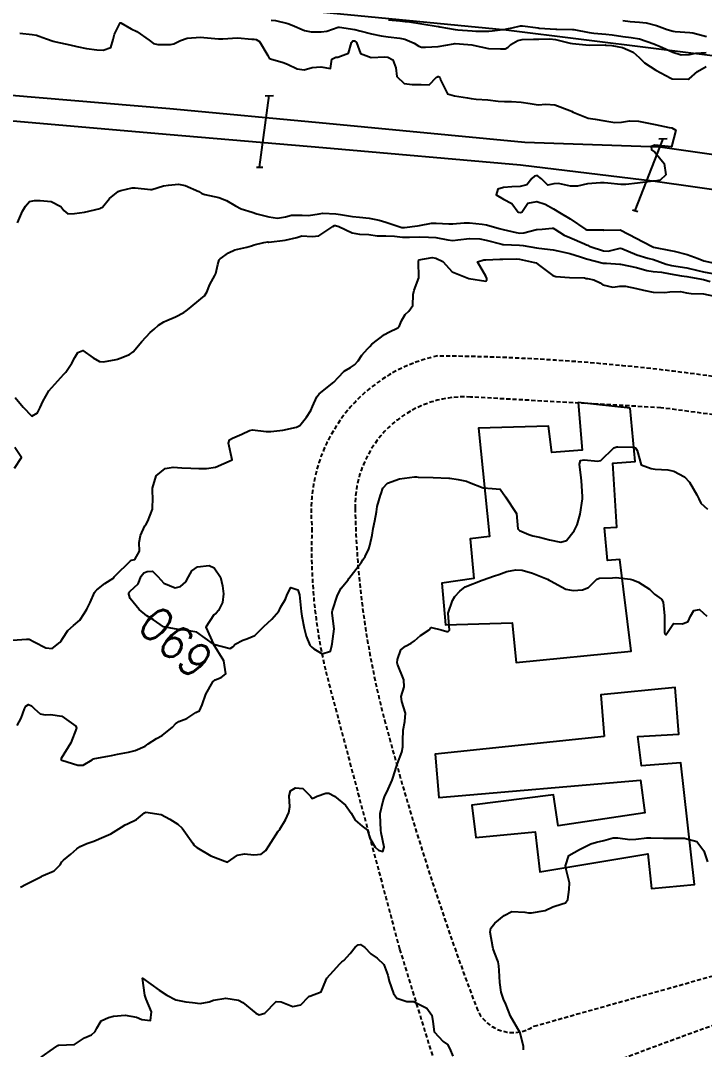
# Model space of a CAD drawing. Header units: metres. Extents: x 292545 to 299085, y 7450245 to 7463078.
# Drawn here: x 294096.9 to 294178.5, y 7462687.8 to 7462810.6 of the extents above; entities that cross this region are included whole.
import ezdxf
from ezdxf.enums import TextEntityAlignment as Align

# ---------------------------------------------------------------- set-up
doc = ezdxf.new("R2010")
doc.units = ezdxf.units.M
doc.linetypes.add('DASHED', pattern=[0.75, 0.5, -0.25])
for name, color, linetype in [('Cotas', 45, 'Continuous'), ('Curvas de Nivel 1m', 11, 'Continuous'), ('Curvas de Nivel 5m', 15, 'Continuous'), ('Edificações', 30, 'Continuous'), ('Linha Férrea', 20, 'Continuous'), ('Pórtico', 62, 'Continuous'), ('Vias Primárias', 230, 'Continuous'), ('Vias Secundárias', 230, 'DASHED')]:
    doc.layers.add(name, color=color, linetype=linetype)
doc.styles.add('Style-STANDARD', font='STANDARD.shx')

msp = doc.modelspace()

# ---------------------------------------------------------------- linework, layer by layer
at = {"layer": 'Curvas de Nivel 1m', "flags": 128}
for points, elevation in [([(294096.78, 7462809.06), (294098.28, 7462808.91), (294098.78, 7462808.82), (294099.09, 7462808.72), (294099.97, 7462808.39), (294100.77, 7462808.12), (294101.11, 7462808.03), (294102.76, 7462807.68), (294103.62, 7462807.49), (294104.76, 7462807.24), (294106, 7462807.07), (294106.75, 7462807.05), (294107.68, 7462807.38), (294107.93, 7462808.3), (294108.11, 7462808.97), (294108.76, 7462810.29), (294108.78, 7462810.3), (294108.81, 7462810.31), (294108.85, 7462810.29), (294110.11, 7462809.6), (294110.78, 7462809.28), (294112.25, 7462808.25), (294112.77, 7462807.85), (294113.29, 7462807.71), (294114.77, 7462807.73), (294115.17, 7462807.81), (294115.99, 7462808.2), (294116.78, 7462808.47), (294118.36, 7462808.59), (294118.78, 7462808.56), (294120.54, 7462808.39), (294120.78, 7462808.38), (294121.02, 7462808.39), (294122.78, 7462808.5), (294124.51, 7462808.37), (294124.78, 7462808.35), (294125, 7462808.32), (294125.41, 7462808.09), (294126.42, 7462806.41), (294126.59, 7462806.08), (294126.74, 7462806), (294128.24, 7462805.56), (294128.74, 7462805.37), (294129.93, 7462804.83), (294130.73, 7462804.69), (294131.69, 7462804.97), (294132.73, 7462805.06), (294133.88, 7462804.84), (294134.06, 7462805.99), (294134.53, 7462806.2), (294134.75, 7462806.21), (294136.03, 7462806.68), (294136.39, 7462807.96), (294136.56, 7462808.17), (294136.77, 7462808.16), (294137.01, 7462807.96), (294137.46, 7462806.66), (294138.75, 7462806.19), (294140.4, 7462806.26), (294140.75, 7462806.2), (294141.33, 7462805.9), (294141.69, 7462804.95), (294141.8, 7462803.9), (294142.71, 7462803.06), (294143.63, 7462802.95), (294144.71, 7462802.93), (294145.67, 7462802.89), (294146.57, 7462803.84), (294146.68, 7462803.88), (294146.72, 7462803.9), (294146.79, 7462803.91), (294146.95, 7462803.84), (294147.03, 7462803.52), (294147.87, 7462801.83), (294148.69, 7462801.58), (294150.26, 7462801.37), (294150.69, 7462801.29), (294151.27, 7462801.2), (294152.69, 7462801.12), (294153.9, 7462800.97), (294154.68, 7462800.9), (294155.52, 7462800.9), (294156.68, 7462800.85), (294157.73, 7462800.66), (294158.68, 7462800.54), (294159.6, 7462800.6), (294160.68, 7462800.53), (294162.49, 7462799.84), (294162.67, 7462799.75), (294162.87, 7462799.65), (294164.66, 7462798.92), (294165.48, 7462798.8), (294166.66, 7462798.61), (294167.85, 7462798.4), (294168.66, 7462798.45), (294169.6, 7462798.63), (294170.66, 7462798.59), (294171.85, 7462798.35), (294172.65, 7462798.16), (294174.33, 7462797.83), (294174.65, 7462797.76), (294175.14, 7462797.5), (294174.62, 7462795.51), (294172.62, 7462795.71), (294172.18, 7462795.54), (294172.23, 7462795.14), (294172.62, 7462794.85), (294173.73, 7462793.52), (294173.93, 7462792.17), (294173.27, 7462791.52), (294172.68, 7462791.42), (294172.57, 7462791.41), (294172.43, 7462791.4), (294170.57, 7462791.15), (294169.14, 7462791), (294168.57, 7462791), (294167, 7462791.17), (294166.57, 7462791.19), (294166.15, 7462791.19), (294164.57, 7462791.08), (294163.39, 7462790.82), (294162.56, 7462790.82), (294161.12, 7462791.11), (294160.57, 7462791.08), (294159.84, 7462790.95), (294159.1, 7462791.69), (294158.58, 7462792.09), (294158.27, 7462792.01), (294157.95, 7462791.71), (294157.32, 7462790.96), (294156.56, 7462790.77), (294155.56, 7462790.73), (294154.56, 7462790.67), (294153.88, 7462790.44), (294153.68, 7462789.76), (294154.55, 7462789.27), (294155.54, 7462788.74), (294156.32, 7462787.72), (294156.53, 7462787.65), (294156.6, 7462787.65), (294156.73, 7462787.72), (294157.47, 7462788.79), (294158.55, 7462788.99), (294159.52, 7462788.66), (294160.54, 7462788.09), (294161.25, 7462787.66), (294162.52, 7462786.9), (294164.38, 7462785.63), (294164.5, 7462785.59), (294166.48, 7462785.58), (294166.5, 7462785.57), (294166.53, 7462785.57), (294168.5, 7462785.58), (294170.49, 7462784.55), (294171.15, 7462784.21), (294172.48, 7462783.53), (294174.48, 7462783.14), (294174.93, 7462783.06), (294176.47, 7462782.67), (294177.78, 7462782.16), (294178.46, 7462781.91), (294180.45, 7462781.44)], 686), ([(294140.8, 7462810.67), (294142.17, 7462810.53), (294142.8, 7462810.47), (294143.33, 7462810.41), (294144.8, 7462810.2), (294146.76, 7462809.87), (294146.79, 7462809.87), (294146.82, 7462809.86), (294146.95, 7462809.84), (294148.79, 7462809.52), (294149.1, 7462809.49), (294150.79, 7462809.36), (294151.25, 7462809.32), (294152.79, 7462809.33), (294153.19, 7462809.37), (294154.79, 7462809.56), (294154.94, 7462809.59), (294155.59, 7462809.73), (294156.57, 7462809.95), (294156.8, 7462809.96), (294158.68, 7462809.7), (294158.79, 7462809.69), (294160.79, 7462809.56), (294160.91, 7462809.55), (294162.79, 7462809.53), (294162.93, 7462809.51), (294164.79, 7462809.16), (294165.32, 7462809.09), (294166.78, 7462808.94), (294167.52, 7462808.86), (294168.78, 7462808.68), (294169.79, 7462808.55), (294170.78, 7462808.38), (294172.5, 7462807.8), (294172.77, 7462807.7), (294173.19, 7462807.53), (294174.76, 7462806.79), (294175.76, 7462806.5), (294176.75, 7462806.52), (294177.53, 7462806.69), (294178.76, 7462806.78)], 684), ([(294168.8, 7462810.6), (294169.69, 7462810.46), (294170.8, 7462810.4), (294171.57, 7462810.31), (294172.8, 7462810), (294173.15, 7462809.88), (294174.08, 7462809.52), (294174.79, 7462809.3), (294175.03, 7462809.27), (294176.79, 7462809.17), (294177.15, 7462809.11), (294178.78, 7462808.67)], 683), ([(294096.51, 7462786.43), (294097.11, 7462787.84), (294097.48, 7462788.42), (294097.96, 7462788.99), (294098.54, 7462789.08), (294099.22, 7462789.08), (294100.54, 7462789), (294101.7, 7462788.37), (294102.06, 7462787.9), (294102.52, 7462787.51), (294103.32, 7462787.56), (294104.53, 7462787.69), (294106.38, 7462788.16), (294106.53, 7462788.22), (294106.6, 7462788.25), (294106.66, 7462788.31), (294107.5, 7462789.35), (294108.55, 7462790.17), (294108.63, 7462790.21), (294108.84, 7462790.29), (294110.21, 7462790.62), (294110.56, 7462790.6), (294112.39, 7462790.41), (294112.56, 7462790.43), (294113.94, 7462790.85), (294114.56, 7462790.94), (294115.75, 7462791.03), (294116.56, 7462790.91), (294118.17, 7462790.18), (294118.4, 7462790.02), (294118.55, 7462789.92), (294118.89, 7462789.82), (294120.55, 7462789.45), (294121.49, 7462789.08), (294122.54, 7462788.45), (294123.23, 7462788.11), (294124.53, 7462787.69), (294125.1, 7462787.52), (294126.52, 7462787.14), (294127.58, 7462787), (294128.52, 7462787.14), (294129.23, 7462787.33), (294130.52, 7462787.34), (294131.25, 7462787.29), (294132.53, 7462787.5), (294132.96, 7462787.57), (294134.53, 7462787.51), (294135.09, 7462787.41), (294136.52, 7462787.18), (294137.34, 7462787.13), (294138.52, 7462786.99), (294139.69, 7462786.75), (294140.51, 7462786.53), (294142.43, 7462785.89), (294142.5, 7462785.88), (294142.72, 7462785.89), (294144.28, 7462786.09), (294144.51, 7462786.13), (294145.97, 7462786.39), (294146.51, 7462786.4), (294148.04, 7462786.3), (294148.51, 7462786.31), (294149.87, 7462786.44), (294150.51, 7462786.44), (294152.01, 7462786.28), (294152.51, 7462786.19), (294154.05, 7462785.75), (294154.5, 7462785.63), (294156.05, 7462785.28), (294156.5, 7462785.21), (294156.98, 7462785.23), (294158.5, 7462785.62), (294158.57, 7462785.63), (294159.17, 7462785.69), (294160.38, 7462785.8), (294160.5, 7462785.78), (294160.7, 7462785.68), (294161.81, 7462784.98), (294162.49, 7462784.67), (294164.21, 7462783.91), (294164.48, 7462783.8), (294164.61, 7462783.75), (294164.89, 7462783.62), (294166.48, 7462783.08), (294167.03, 7462783.04), (294168.48, 7462783.39), (294168.7, 7462783.35), (294170.47, 7462782.61), (294171.79, 7462782.21), (294172.46, 7462782.04), (294173.99, 7462781.51), (294174.45, 7462781.37), (294174.62, 7462781.34), (294176.45, 7462781.05), (294177.74, 7462780.76), (294178.44, 7462780.6), (294179.51, 7462780.39)], 687), ([(294096.26, 7462765.58), (294097.18, 7462764.42), (294098.24, 7462763.36), (294098.91, 7462763.74), (294099.21, 7462764.4), (294099.56, 7462765.1), (294100.27, 7462766.39), (294102.07, 7462768.36), (294102.18, 7462768.48), (294102.3, 7462768.6), (294103, 7462769.67), (294103.36, 7462770.35), (294103.71, 7462770.97), (294104.33, 7462771.18), (294105.56, 7462770.33), (294106.32, 7462769.89), (294106.77, 7462769.86), (294108.32, 7462770.13), (294108.45, 7462770.16), (294108.78, 7462770.29), (294109.88, 7462770.72), (294110.33, 7462771.04), (294111.38, 7462772.25), (294112.35, 7462773.35), (294112.83, 7462773.76), (294113.37, 7462774.23), (294113.98, 7462774.61), (294114.37, 7462774.76), (294115.38, 7462775.21), (294116.39, 7462775.73), (294116.67, 7462775.91), (294117, 7462776.19), (294118.4, 7462777.35), (294118.85, 7462777.73), (294119.12, 7462778.16), (294119.49, 7462779.09), (294120.1, 7462780.15), (294120.2, 7462780.38), (294120.45, 7462781.44), (294120.6, 7462782.01), (294120.71, 7462782.15), (294121.73, 7462782.87), (294122.47, 7462783.22), (294123.9, 7462783.53), (294124.48, 7462783.69), (294124.78, 7462783.79), (294125.93, 7462784.09), (294126.41, 7462784.15), (294126.48, 7462784.14), (294126.55, 7462784.14), (294128.49, 7462784.37), (294129.86, 7462784.67), (294130.49, 7462784.9), (294131.69, 7462784.82), (294132.49, 7462784.87), (294134.16, 7462785.99), (294134.38, 7462786.11), (294134.5, 7462786.11), (294134.87, 7462785.98), (294136.5, 7462785.23), (294137.35, 7462785.09), (294138.49, 7462785.03), (294139.46, 7462784.9), (294140.49, 7462784.9), (294141.53, 7462784.86), (294142.49, 7462784.73), (294143.34, 7462784.72), (294144.49, 7462784.76), (294145.61, 7462784.74), (294146.49, 7462784.67), (294147.9, 7462784.42), (294148.49, 7462784.34), (294149.08, 7462784.4), (294150.49, 7462784.58), (294151.74, 7462784.53), (294152.49, 7462784.38), (294154.36, 7462783.87), (294154.48, 7462783.84), (294154.56, 7462783.83), (294156.48, 7462783.76), (294156.9, 7462783.72), (294158.48, 7462783.44), (294158.78, 7462783.4), (294160.48, 7462783.2), (294161.04, 7462783.11), (294162.47, 7462782.76), (294163.74, 7462782.36), (294164.46, 7462782.13), (294166.44, 7462781.62), (294166.45, 7462781.62), (294166.83, 7462781.6), (294168.45, 7462781.51), (294168.53, 7462781.5), (294170.45, 7462781.1), (294171.66, 7462780.76), (294172.44, 7462780.63), (294173.43, 7462780.53), (294174.44, 7462780.35), (294175.82, 7462780.11), (294176.44, 7462780.01), (294176.88, 7462779.93), (294178.43, 7462779.65), (294179.23, 7462779.45)], 688), ([(294095.92, 7462736.62), (294097.59, 7462736.74), (294097.92, 7462736.75), (294098.5, 7462736.4), (294099.91, 7462735.7), (294100.67, 7462735.61), (294101.63, 7462736.37), (294101.74, 7462736.55), (294101.92, 7462736.87), (294102.53, 7462737.77), (294103.2, 7462738.35), (294103.95, 7462739.02), (294104.48, 7462739.81), (294104.79, 7462740.33), (294105.2, 7462741.1), (294105.72, 7462742.32), (294105.82, 7462742.48), (294105.99, 7462742.64), (294106.93, 7462743.38), (294108.01, 7462744.07), (294108.11, 7462744.2), (294108.18, 7462744.3), (294110.03, 7462746.09), (294110.15, 7462746.15), (294110.54, 7462746.26), (294111.08, 7462747.23), (294111.05, 7462748.26), (294111.21, 7462749.12), (294111.74, 7462750.25), (294111.87, 7462750.47), (294112.09, 7462750.81), (294112.64, 7462752.24), (294112.69, 7462753.68), (294112.66, 7462754.24), (294112.66, 7462754.77), (294113.08, 7462756.24), (294114.16, 7462757.09), (294115.1, 7462757.27), (294116.16, 7462757.2), (294117.22, 7462757.13), (294118.16, 7462757.12), (294119.1, 7462757.11), (294120.16, 7462757.25), (294122.17, 7462758.13), (294121.73, 7462760.13), (294121.83, 7462760.51), (294122.21, 7462760.72), (294123.3, 7462761.2), (294124.22, 7462761.66), (294124.59, 7462761.72), (294126.22, 7462761.54), (294126.75, 7462761.54), (294128.22, 7462761.69), (294129.84, 7462762.04), (294130.23, 7462762.24), (294131.03, 7462763.22), (294131.53, 7462764.02), (294131.75, 7462764.52), (294132.27, 7462765.66), (294132.41, 7462765.87), (294132.55, 7462766.01), (294134.29, 7462767.43), (294134.8, 7462767.97), (294135.54, 7462768.73), (294136.3, 7462769.16), (294136.77, 7462769.49), (294137.18, 7462769.95), (294137.63, 7462770.64), (294138.33, 7462771.4), (294138.59, 7462771.69), (294138.82, 7462771.93), (294140.36, 7462773.12), (294140.87, 7462773.39), (294141.93, 7462773.89), (294142.14, 7462774.12), (294142.37, 7462774.72), (294142.79, 7462775.48), (294143.24, 7462775.88), (294143.71, 7462776.56), (294143.76, 7462777.88), (294143.89, 7462778.41), (294144.43, 7462779.87), (294144.39, 7462781.86), (294144.46, 7462782), (294146.02, 7462782.29), (294146.47, 7462782.2), (294147.29, 7462781.83), (294148.44, 7462780.59), (294150.43, 7462779.79), (294152.43, 7462779.49), (294152.58, 7462779.62), (294152.57, 7462779.77), (294152.44, 7462780.07), (294151.46, 7462781.78), (294152.22, 7462782.01), (294152.46, 7462782.02), (294154.11, 7462782.1), (294154.46, 7462782.1), (294156.06, 7462782.13), (294156.46, 7462782.1), (294158.27, 7462781.7), (294158.45, 7462781.64), (294158.7, 7462781.45), (294160.44, 7462780.16), (294160.79, 7462780.02), (294162.44, 7462779.92), (294164.21, 7462779.85), (294164.43, 7462779.8), (294164.57, 7462779.77), (294165.32, 7462779.62), (294166.1, 7462779.27), (294166.43, 7462779.02), (294167.59, 7462778.75), (294168.43, 7462778.87), (294169.12, 7462778.88), (294170.42, 7462778.6), (294171.25, 7462778.38), (294172.42, 7462778.15), (294173.81, 7462778.12), (294174.42, 7462778.18), (294175.67, 7462778.25), (294176.42, 7462778.08), (294176.95, 7462778.01), (294178.42, 7462777.96), (294180.3, 7462777.55)], 689), ([(294096.16, 7462757.16), (294096.98, 7462758.43), (294096.19, 7462759.61)], 688), ([(294096.88, 7462707.12), (294097.57, 7462707.47), (294099.38, 7462708.39), (294099.51, 7462708.47), (294099.58, 7462708.51), (294100.88, 7462709.09), (294101.6, 7462709.79), (294101.83, 7462710.14), (294102.02, 7462710.37), (294102.89, 7462711.08), (294103.62, 7462711.72), (294103.99, 7462711.98), (294104.78, 7462712.33), (294105.64, 7462712.63), (294106.83, 7462713.12), (294107.65, 7462713.51), (294108.93, 7462714.28), (294109.37, 7462714.56), (294109.66, 7462714.7), (294110.71, 7462715.22), (294111.68, 7462716.02), (294111.84, 7462716.09), (294113.68, 7462715.79), (294114.71, 7462715.26), (294115.66, 7462714.66), (294116.17, 7462714.19), (294117.44, 7462712.37), (294117.58, 7462712.18), (294117.63, 7462712.12), (294117.93, 7462711.88), (294119.61, 7462710.87), (294121.6, 7462710.13), (294122.8, 7462710.93), (294123.62, 7462711.11), (294124.73, 7462710.99), (294125.62, 7462711.05), (294126.19, 7462711.52), (294126.55, 7462712.08), (294127.65, 7462713.8), (294127.76, 7462713.95), (294127.85, 7462714.06), (294128.54, 7462715.17), (294128.92, 7462716.05), (294129.02, 7462716.71), (294128.96, 7462718.05), (294129.11, 7462718.64), (294129.71, 7462718.97), (294130.58, 7462718.89), (294131.51, 7462718.01), (294131.7, 7462717.73), (294131.91, 7462717.8), (294132.3, 7462718), (294133.35, 7462718.35), (294133.71, 7462718.36), (294134.38, 7462717.98), (294135.69, 7462716.91), (294136.36, 7462715.96), (294136.85, 7462715.14), (294137.66, 7462714.41), (294138.33, 7462713.93), (294138.61, 7462712.97), (294139.21, 7462711.92), (294139.63, 7462711.54), (294140.16, 7462711.38), (294140.31, 7462711.91), (294139.96, 7462713.61), (294139.91, 7462713.92), (294139.81, 7462715.78), (294139.82, 7462715.92), (294140.17, 7462717.44), (294140.35, 7462717.91), (294140.79, 7462718.83), (294141.25, 7462719.9), (294141.38, 7462720.25), (294141.74, 7462721.43), (294141.9, 7462721.9), (294142.42, 7462723.23), (294142.54, 7462723.89), (294142.52, 7462724.63), (294142.58, 7462725.88), (294142.78, 7462726.91), (294142.83, 7462727.88), (294142.43, 7462729.28), (294142.35, 7462729.88), (294142.68, 7462731.05), (294142.64, 7462731.88), (294141.89, 7462733.74), (294141.87, 7462733.89), (294141.9, 7462734.32), (294142.31, 7462735.48), (294142.83, 7462735.88), (294143.53, 7462736.26), (294143.92, 7462736.54), (294144.63, 7462737.16), (294145.67, 7462737.85), (294145.79, 7462737.99), (294145.94, 7462738.14), (294147.12, 7462737.83), (294147.77, 7462737.66), (294147.93, 7462737.66), (294148.03, 7462737.72), (294148.09, 7462737.82), (294147.96, 7462739.82), (294148.45, 7462741.35), (294148.73, 7462741.81), (294149.34, 7462742.46), (294149.99, 7462742.98), (294152, 7462743.77), (294153.48, 7462744.29), (294154.01, 7462744.47), (294154.93, 7462744.83), (294156.02, 7462745.03), (294156.77, 7462744.97), (294158.02, 7462744.61), (294159.8, 7462743.88), (294160, 7462743.78), (294160.16, 7462743.68), (294161.99, 7462742.7), (294162.87, 7462742.53), (294163.99, 7462742.61), (294164.7, 7462742.92), (294165.42, 7462743.62), (294165.71, 7462743.91), (294166.01, 7462744.02), (294167.56, 7462744.04), (294168.01, 7462744.1), (294169.66, 7462743.91), (294170.01, 7462743.8), (294170.66, 7462743.55), (294171.99, 7462742.71), (294172.57, 7462742.11), (294173.4, 7462741.52), (294173.63, 7462741.16), (294173.79, 7462739.51), (294173.79, 7462737.66), (294173.79, 7462737.51), (294173.8, 7462737.38), (294173.93, 7462737.26), (294174.13, 7462737.51), (294174.84, 7462738.61), (294175.94, 7462738.58), (294176.6, 7462738.83), (294176.87, 7462739.48), (294177.28, 7462740.16), (294177.96, 7462740.26), (294178.82, 7462739.46)], 691), ([(294156.92, 7462687.71), (294156.94, 7462688.12), (294156.54, 7462689.72), (294155.39, 7462691.73), (294154.83, 7462693.17), (294154.57, 7462693.74), (294154.27, 7462694.6), (294154.12, 7462695.75), (294154.04, 7462697.17), (294154, 7462697.75), (294153.91, 7462698.2), (294153.48, 7462699.34), (294153.33, 7462699.76), (294153.29, 7462699.96), (294152.97, 7462701.77), (294153.04, 7462702.25), (294153.52, 7462702.82), (294154.64, 7462703.74), (294155.54, 7462704.23), (294157.11, 7462704.15), (294157.54, 7462704.08), (294157.9, 7462704.06), (294159.54, 7462704.35), (294160.43, 7462704.79), (294161.55, 7462705.13), (294161.95, 7462705.26), (294162.22, 7462705.65), (294162.39, 7462706.83), (294162.42, 7462707.65), (294162.03, 7462709.22), (294161.95, 7462709.66), (294162.34, 7462710.92), (294163.62, 7462711.64), (294164.96, 7462712.29), (294165.64, 7462712.5), (294166.53, 7462712.71), (294167.64, 7462713), (294168.22, 7462713), (294169.64, 7462712.81), (294170.35, 7462712.84), (294171.65, 7462713.03), (294172.15, 7462713.03), (294173.64, 7462712.97), (294174.17, 7462712.99), (294175.65, 7462712.99), (294176.16, 7462712.97), (294177.64, 7462712.57), (294178.47, 7462711.46), (294178.91, 7462710.16)], 692), ([(294099.33, 7462686.83), (294100.83, 7462687.87), (294101.34, 7462688.24), (294101.43, 7462688.28), (294103.34, 7462688.35), (294104.54, 7462689.15), (294105.36, 7462689.51), (294105.8, 7462689.88), (294106.01, 7462690.31), (294106.53, 7462691.16), (294107.39, 7462691.58), (294107.97, 7462691.71), (294109.39, 7462691.85), (294110.74, 7462691.61), (294111.38, 7462691.35), (294112.4, 7462691.23), (294112.51, 7462692.24), (294111.89, 7462693.76), (294111.71, 7462694.25), (294111.44, 7462696.25), (294113.42, 7462694.85), (294114.34, 7462694.22), (294115.41, 7462693.68), (294116.64, 7462693.42), (294117.4, 7462693.35), (294118.35, 7462693.23), (294119.41, 7462693.43), (294119.91, 7462693.65), (294121.41, 7462693.88), (294122.91, 7462693.62), (294123.41, 7462693.37), (294124.98, 7462692.09), (294125.39, 7462691.88), (294126.04, 7462692.08), (294127.41, 7462693.48), (294128.02, 7462693.44), (294129.4, 7462692.88), (294130.34, 7462693.09), (294131.25, 7462694.02), (294131.33, 7462694.1), (294131.41, 7462694.13), (294132.78, 7462694.65), (294133.32, 7462695.99), (294133.45, 7462696.28), (294134.27, 7462697.16), (294135.01, 7462697.97), (294135.24, 7462698.2), (294135.47, 7462698.39), (294136.24, 7462699.2), (294136.85, 7462699.96), (294137.19, 7462700.25), (294137.49, 7462700.28), (294137.98, 7462699.94), (294138.72, 7462699.17), (294139.47, 7462698.66), (294140.27, 7462697.91), (294140.72, 7462696.64), (294140.9, 7462695.91), (294141.42, 7462694.42), (294141.8, 7462693.89), (294142.99, 7462693.46), (294143.41, 7462693.48), (294143.82, 7462693.46), (294145.4, 7462692.69), (294145.98, 7462691.84), (294146.13, 7462691.1), (294146.29, 7462689.84), (294147.35, 7462688.72), (294147.87, 7462688.35), (294148.16, 7462687.82), (294148.5, 7462686.97)], 692)]:
    msp.add_lwpolyline(points, dxfattribs=dict(at, elevation=elevation))
at = {"layer": 'Curvas de Nivel 5m', "flags": 128}
for points, elevation in [([(294126.8, 7462810.62), (294127.31, 7462810.58), (294128.79, 7462810.24), (294129.32, 7462810.04), (294130.78, 7462809.39), (294131.57, 7462809.23), (294132.78, 7462809.23), (294133.46, 7462809.31), (294134.79, 7462809.78), (294134.98, 7462809.79), (294136.79, 7462809.52), (294137.38, 7462809.36), (294138.78, 7462808.98), (294139.94, 7462808.75), (294140.77, 7462808.62), (294142.19, 7462808.48), (294142.77, 7462808.37), (294143.9, 7462807.87), (294144.43, 7462807.54), (294144.76, 7462807.41), (294145.22, 7462807.39), (294146.76, 7462807.48), (294148.59, 7462807.81), (294148.73, 7462807.84), (294148.76, 7462807.85), (294149.28, 7462807.8), (294150.76, 7462807.67), (294150.92, 7462807.63), (294152.76, 7462807.25), (294154.2, 7462807.19), (294154.76, 7462807.21), (294155.09, 7462807.41), (294155.43, 7462807.73), (294156.28, 7462808.21), (294156.77, 7462808.32), (294158.14, 7462808.34), (294158.77, 7462808.34), (294160.08, 7462808.38), (294160.77, 7462808.31), (294162.51, 7462807.9), (294162.77, 7462807.86), (294164.76, 7462807.63), (294166.7, 7462807.67), (294166.76, 7462807.66), (294167.47, 7462807.59), (294168.76, 7462807.37), (294170.02, 7462806.82), (294170.75, 7462806.17), (294171.4, 7462805.54), (294172.73, 7462804.64), (294174.54, 7462803.69), (294174.71, 7462803.64), (294176.63, 7462803.57), (294176.71, 7462803.61), (294177.71, 7462804.49), (294178.74, 7462805.1)], 685), ([(294096.48, 7462726.43), (294096.95, 7462727.29), (294097.35, 7462728.42), (294097.51, 7462728.74), (294097.83, 7462728.92), (294098.18, 7462728.76), (294098.54, 7462728.41), (294099.24, 7462727.82), (294099.81, 7462727.71), (294100.47, 7462727.73), (294101.81, 7462727.55), (294103.47, 7462726.34), (294103.55, 7462726.1), (294102.88, 7462724.35), (294101.75, 7462722.5), (294101.71, 7462722.42), (294101.72, 7462722.37), (294101.75, 7462722.33), (294101.83, 7462722.29), (294103.74, 7462721.7), (294104.38, 7462721.7), (294105.45, 7462722.32), (294105.61, 7462722.46), (294105.75, 7462722.49), (294107.31, 7462722.75), (294107.76, 7462722.86), (294108.48, 7462723.01), (294109.76, 7462723.26), (294110.57, 7462723.46), (294111.77, 7462723.97), (294111.94, 7462724.08), (294112.13, 7462724.25), (294113.13, 7462724.88), (294113.78, 7462725.25), (294115.02, 7462726.21), (294115.4, 7462726.61), (294115.8, 7462726.91), (294116.72, 7462727.28), (294117.82, 7462727.96), (294117.96, 7462728.04), (294118.27, 7462728.17), (294118.56, 7462728.9), (294119.01, 7462730.16), (294119.86, 7462731.63), (294120.13, 7462731.88), (294120.83, 7462732.14), (294121.41, 7462732.6), (294121.17, 7462734.14), (294119.91, 7462736.15), (294117.93, 7462737.57), (294116.28, 7462737.85), (294115.94, 7462737.86), (294113.94, 7462738.22), (294112.74, 7462739.03), (294111.96, 7462739.51), (294111.04, 7462740.26), (294109.98, 7462741.58), (294109.81, 7462742.1), (294109.83, 7462742.27), (294109.88, 7462742.37), (294109.99, 7462742.48), (294110.93, 7462743.33), (294111.28, 7462744.26), (294111.61, 7462744.66), (294112.02, 7462744.83), (294112.63, 7462744.85), (294113.26, 7462744.23), (294114, 7462743.4), (294115.33, 7462742.87), (294116, 7462743.01), (294116.61, 7462743.58), (294116.95, 7462744.19), (294117.32, 7462744.89), (294118.02, 7462745.38), (294119.41, 7462745.54), (294120.02, 7462745.25), (294120.76, 7462744.14), (294121.01, 7462743.12), (294121.12, 7462742.14), (294121.01, 7462741.1), (294120.53, 7462740.14), (294120.26, 7462739.84), (294119.96, 7462739.62), (294119.01, 7462738.16), (294119.91, 7462736.15), (294121.91, 7462735.6), (294122.22, 7462735.82), (294122.53, 7462736.12), (294123.41, 7462736.63), (294123.92, 7462736.78), (294124.85, 7462737.18), (294125.79, 7462738.08), (294125.94, 7462738.24), (294126.9, 7462739.11), (294127.71, 7462740.06), (294127.8, 7462740.23), (294127.97, 7462740.58), (294128.52, 7462741.51), (294128.73, 7462742.05), (294129.16, 7462742.89), (294129.99, 7462742.64), (294130.2, 7462742.04), (294130.37, 7462740.44), (294130.41, 7462740.03), (294130.49, 7462739.49), (294130.74, 7462738.03), (294130.99, 7462737.09), (294131.44, 7462736.02), (294131.65, 7462735.76), (294131.91, 7462735.58), (294132.91, 7462735), (294133.91, 7462735.32), (294134.07, 7462735.99), (294134.11, 7462736.18), (294134.35, 7462737.98), (294134.1, 7462739.85), (294134.08, 7462739.99), (294134.13, 7462740.16), (294134.73, 7462741.98), (294135.16, 7462742.81), (294136.01, 7462743.82), (294136.06, 7462743.91), (294136.1, 7462743.96), (294136.93, 7462745.05), (294137.58, 7462745.94), (294137.77, 7462746.21), (294138.04, 7462746.6), (294138.48, 7462747.5), (294138.61, 7462747.93), (294138.85, 7462749.15), (294138.98, 7462749.93), (294139.17, 7462750.85), (294139.38, 7462751.93), (294139.48, 7462752.56), (294139.86, 7462753.92), (294139.93, 7462754.12), (294140.14, 7462754.75), (294140.69, 7462755.37), (294142.15, 7462755.89), (294143.92, 7462756.1), (294144.16, 7462756.1), (294144.38, 7462756.09), (294146.15, 7462756.03), (294148.02, 7462755.95), (294148.15, 7462755.95), (294149.15, 7462755.81), (294150.15, 7462755.58), (294150.49, 7462755.45), (294152.14, 7462754.78), (294153.19, 7462754.71), (294154.14, 7462754.64), (294154.78, 7462753.74), (294156.1, 7462751.73), (294156.28, 7462749.92), (294156.47, 7462749.72), (294157.58, 7462749.22), (294158.07, 7462749.07), (294158.85, 7462748.91), (294160.06, 7462748.61), (294161.4, 7462748.33), (294162.06, 7462748.52), (294162.99, 7462749.65), (294163.35, 7462750.37), (294163.71, 7462751.64), (294163.98, 7462753.49), (294163.98, 7462753.63), (294163.97, 7462753.78), (294163.85, 7462755.63), (294163.81, 7462755.98), (294163.63, 7462757.64), (294163.73, 7462758.08), (294164.18, 7462758.14), (294165.81, 7462757.98), (294166.18, 7462758.07), (294167.73, 7462759.59), (294168.09, 7462759.68), (294168.19, 7462759.69), (294170.1, 7462759.66), (294170.19, 7462759.63), (294170.3, 7462759.56), (294170.51, 7462759.24), (294171, 7462757.55), (294172.17, 7462757.1), (294172.68, 7462757.02), (294174.16, 7462756.95), (294174.89, 7462756.78), (294176.15, 7462756.1), (294176.76, 7462755.48), (294177.62, 7462753.98), (294177.86, 7462753.47), (294178.12, 7462752.98), (294178.92, 7462752.27)], 690)]:
    msp.add_lwpolyline(points, dxfattribs=dict(at, elevation=elevation))
at = {"layer": 'Edificações'}
for points in [[(294169.66, 7462764.32), (294163.45, 7462764.98), (294163.95, 7462759.31), (294160.32, 7462759), (294159.93, 7462762.18), (294151.55, 7462761.92), (294152.89, 7462749), (294150.59, 7462748.73), (294151.02, 7462743.97), (294147.19, 7462743.41), (294147.64, 7462738.46), (294155.58, 7462738.69), (294156.08, 7462733.95), (294169.79, 7462735.32), (294168.43, 7462746.23), (294166.98, 7462746.12), (294166.61, 7462750.03), (294168.08, 7462750.11), (294167.59, 7462757.74), (294170.26, 7462757.96)], [(294166.56, 7462725.1), (294146.4, 7462722.99), (294146.84, 7462717.84), (294170.92, 7462719.92), (294171.44, 7462715.99), (294161.08, 7462714.44), (294160.51, 7462718.14), (294150.76, 7462716.91), (294151.23, 7462713.07), (294158.32, 7462713.73), (294158.9, 7462708.96), (294171.77, 7462711.1), (294172.24, 7462706.96), (294177.36, 7462707.45), (294175.74, 7462721.97), (294171.03, 7462721.61), (294170.59, 7462725.13), (294175.47, 7462725.4), (294175.03, 7462730.96), (294166.18, 7462730.09)]]:
    msp.add_lwpolyline(points, close=True, dxfattribs=at)
at = {"layer": 'Linha Férrea', "linetype": 'Continuous'}
for points in [[(294095.34, 7462801.73), (294114.71, 7462800.07), (294133.39, 7462798.32), (294157.08, 7462796.07), (294173.25, 7462795.49), (294197.52, 7462792.05), (294227.28, 7462786.76), (294247.26, 7462782.64), (294270.97, 7462777.4), (294289.57, 7462773.11), (294309.73, 7462768.54), (294329.41, 7462764.15)], [(294095.03, 7462798.7), (294114.74, 7462796.96), (294132.97, 7462795.41), (294156.6, 7462793.35), (294172.65, 7462791.41), (294196.81, 7462788), (294226.53, 7462782.66), (294246.29, 7462778.57), (294270.11, 7462773.3), (294288.54, 7462769.15), (294308.81, 7462764.47), (294328.48, 7462760.07)]]:
    msp.add_lwpolyline(points, dxfattribs=at)
at = {"layer": 'Pórtico'}
for points in [[(294125.42, 7462793.07), (294126.59, 7462801.62)], [(294126.1, 7462801.59), (294127.09, 7462801.64)], [(294170.29, 7462787.89), (294173.6, 7462796.48)], [(294173.11, 7462796.45), (294174.09, 7462796.51)], [(294125.04, 7462793.09), (294125.8, 7462793.06)], [(294169.97, 7462787.98), (294170.61, 7462787.8)]]:
    msp.add_lwpolyline(points, dxfattribs=at)
at = {"layer": 'Vias Primárias'}
msp.add_lwpolyline([(293044.9, 7462779.52, 0.047074), (293073.85, 7462775.28, 0.064852), (293113.58, 7462773.07, 0.026219), (293159.09, 7462771.02, -0.001975), (293243.86, 7462767.17), (293350.89, 7462760.3), (293407.86, 7462758.6), (293438.41, 7462760.59), (293551.98, 7462766.74), (293631.26, 7462770.6), (293709.4, 7462780.5), (293766.93, 7462787.48), (293814.94, 7462795.12), (293877.16, 7462807.6), (293928.99, 7462820.47, -0.022133), (294018.09, 7462821.58, -0.018306), (294044.9, 7462818.82), (294070.36, 7462817.67), (294154.86, 7462809.49), (294217.56, 7462801.67), (294256.98, 7462791.42)], format="xyb", dxfattribs=at)
at = {"layer": 'Vias Secundárias', "elevation": 696.5}
msp.add_lwpolyline([(294186.39, 7462586), (294174.39, 7462619.65), (294162.56, 7462656.74), (294156.41, 7462677.67, -0.351362), (294158.18, 7462681.95, -0.033483), (294165.43, 7462685.35, -0.022069), (294209.83, 7462700.4, 0.012302), (294237.98, 7462709.33, 0.034007), (294275.81, 7462719.47, 0.031208), (294296.7, 7462730.07, 0.758755), (294289.29, 7462752.12, -0.016058), (294255.17, 7462756.61, 0.006113), (294178.83, 7462768.19, 0.032696), (294146.66, 7462770.54, 0.383272), (294131.68, 7462749.95, 0.068264), (294133.33, 7462732.87, 0.000773), (294142.15, 7462699.71), (294163.22, 7462631.42), (294178.86, 7462588.01)], format="xyb", dxfattribs=at)
at = {"layer": 'Vias Secundárias'}
msp.add_lwpolyline([(294158.19, 7462690.53), (294218.23, 7462707.42), (294259.88, 7462717.7, 0.104847), (294292.5, 7462733.5, 0.74945), (294286.4, 7462748.98), (294217.57, 7462758.52), (294173.34, 7462764.36), (294150.63, 7462765.64, 0.436401), (294136.83, 7462752.35, 0.059705), (294140.34, 7462727.11, 0.025865), (294151.31, 7462692.79, 0.478539)], format="xyb", close=True, dxfattribs=at)

# ---------------------------------------------------------------- texts
at = {"layer": 'Cotas', "style": 'Style-STANDARD'}
msp.add_text('690', height=4, rotation=137.5125, dxfattribs=at).set_placement((294115.44, 7462736.37, 690), align=Align.MIDDLE_CENTER)

doc.saveas('drawing.dxf')
